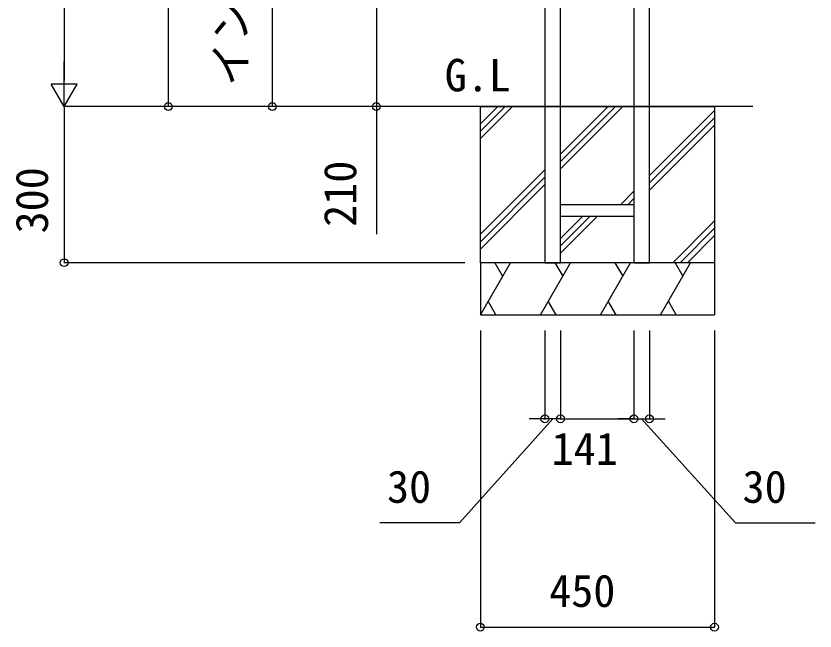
# Model space of a CAD drawing. Units: millimetres, scale not verified. Extents: x -4375 to 4375, y -6498 to 6471.
# Drawn here: x -1479 to 57, y -24 to 1157 of the extents above; entities that cross this region are included whole.
import ezdxf
from ezdxf.enums import TextEntityAlignment as Align

# ---------------------------------------------------------------- set-up
doc = ezdxf.new("R2010")
doc.units = ezdxf.units.MM
doc.header["$LTSCALE"] = 30
for name, color, linetype in [('0-1_USER1', 3, 'Continuous'), ('0-3_YKK_A1', 4, 'Continuous'), ('0-4_YKK_D', 6, 'Continuous')]:
    doc.layers.add(name, color=color, linetype=linetype)
doc.styles.add('ＭＳ ゴシック', font='')
doc.styles.get('ＭＳ ゴシック').set_extended_font_data('MS Gothic')

msp = doc.modelspace()

# ---------------------------------------------------------------- linework, layer by layer
at = {"layer": '0-3_YKK_A1'}
for p, q in [((-462.02, 2583.5), (-462.02, 983.5)), ((-432.02, 983.5), (-432.02, 2583.5)), ((-291.02, 2583.5), (-291.02, 983.5)), ((-261.02, 983.5), (-261.02, 2583.5)), ((-62.5, 983.5), (-672.02, 983.5)), ((-586.02, 950.17), (-552.69, 983.5)), ((-586.02, 936.03), (-538.55, 983.5)), ((-586.02, 921.89), (-524.41, 983.5)), ((-462.02, 983.5), (-462.02, 683.5)), ((-432.02, 892.04), (-340.56, 983.5)), ((-432.02, 877.9), (-326.42, 983.5)), ((-432.02, 863.76), (-312.28, 983.5)), ((-291.02, 983.5), (-291.02, 683.5)), ((-261.02, 850.91), (-136.02, 975.91)), ((-261.02, 836.77), (-136.02, 961.77)), ((-261.02, 822.63), (-136.02, 947.63)), ((-586.02, 738.04), (-462.02, 862.04)), ((-586.02, 723.9), (-462.02, 847.9)), ((-586.02, 709.76), (-462.02, 833.76)), ((-316.93, 795), (-291.02, 820.91)), ((-302.79, 795), (-291.02, 806.77)), ((-291.02, 795), (-432.02, 795)), ((-291.02, 772), (-432.02, 772)), ((-432.02, 729.91), (-389.93, 772)), ((-432.02, 715.77), (-375.79, 772)), ((-432.02, 701.63), (-361.65, 772)), ((-216.3, 683.5), (-136.02, 763.78)), ((-202.16, 683.5), (-136.02, 749.64)), ((-188.01, 683.5), (-136.02, 735.49)), ((-586.02, 583.5), (-528.28, 683.5)), ((-558.28, 683.5), (-543.28, 657.52)), ((-470.55, 583.5), (-412.81, 683.5)), ((-442.81, 683.5), (-427.81, 657.52)), ((-355.08, 583.5), (-297.34, 683.5)), ((-327.34, 683.5), (-312.34, 657.52)), ((-239.61, 583.5), (-181.87, 683.5)), ((-211.87, 683.5), (-196.87, 657.52)), ((-136.02, 683.5), (-136.02, 583.5)), ((-556.02, 583.5), (-571.02, 609.48)), ((-440.55, 583.5), (-455.55, 609.48)), ((-325.08, 583.5), (-340.08, 609.48)), ((-209.61, 583.5), (-224.61, 609.48)), ((-586.02, 583.5), (-136.02, 583.5))]:
    msp.add_line(p, q, dxfattribs=at)
msp.add_lwpolyline([(-586.02, 983.5), (-136.02, 983.5), (-136.02, 683.5), (-586.02, 683.5)], close=True, dxfattribs=at)
for points in [[(-462.02, 683.5), (-432.02, 683.5), (-432.02, 983.5)], [(-291.02, 683.5), (-261.02, 683.5), (-261.02, 983.5)], [(-136.02, 683.5), (-586.02, 683.5), (-586.02, 583.5)]]:
    msp.add_lwpolyline(points, dxfattribs=at)
at = {"layer": '0-4_YKK_D'}
for p, q in [((-1386.02, 2533.5), (-1386.02, 1033.5)), ((-1186.02, 2453.5), (-1186.02, 983.5)), ((-986.02, 2263.5), (-986.02, 983.5)), ((-1386.02, 983.5), (-1386.02, 1070.1)), ((-1386.02, 983.5), (-1411.02, 1026.8)), ((-1361.02, 1026.8), (-1411.02, 1026.8)), ((-1386.02, 983.5), (-1361.02, 1026.8)), ((-616.02, 983.5), (-1387.02, 983.5)), ((-616.02, 983.5), (-1387.02, 983.5)), ((-1386.02, 983.5), (-1386.02, 683.5)), ((-616.02, 983.5), (-1187.02, 983.5)), ((-616.02, 983.5), (-987.02, 983.5)), ((-616.02, 983.5), (-787.02, 983.5)), ((-616.02, 683.5), (-1387.02, 683.5)), ((-586.02, 553.5), (-586.02, -17.5)), ((-462.02, 553.5), (-462.02, 382.5)), ((-432.02, 553.5), (-432.02, 382.5)), ((-432.02, 553.5), (-432.02, 382.5)), ((-291.02, 553.5), (-291.02, 382.5)), ((-291.02, 553.5), (-291.02, 382.5)), ((-261.02, 553.5), (-261.02, 382.5)), ((-136.02, 553.5), (-136.02, -17.5)), ((-462.02, 383.5), (-492.02, 383.5)), ((-432.02, 383.5), (-462.02, 383.5)), ((-432.02, 383.5), (-462.02, 383.5)), ((-432.02, 383.5), (-291.02, 383.5)), ((-432.02, 383.5), (-402.02, 383.5)), ((-291.02, 383.5), (-321.02, 383.5)), ((-291.02, 383.5), (-261.02, 383.5)), ((-291.02, 383.5), (-261.02, 383.5)), ((-261.02, 383.5), (-231.02, 383.5)), ((-586.02, -16.5), (-136.02, -16.5))]:
    msp.add_line(p, q, dxfattribs=at)
for points in [[(-786.02, 1193.5), (-786.02, 983.5), (-786.02, 738.67)], [(-447.02, 383.5), (-626.29, 183.5), (-779.3, 183.5)], [(-276.02, 383.5), (-95.77, 183.5), (57.24, 183.5)]]:
    msp.add_lwpolyline(points, dxfattribs=at)
for centre in [(-1186.02, 983.5), (-986.02, 983.5), (-786.02, 983.5), (-1386.02, 683.5), (-462.02, 383.5), (-432.02, 383.5), (-432.02, 383.5), (-291.02, 383.5), (-291.02, 383.5), (-261.02, 383.5), (-586.02, -16.5), (-136.02, -16.5)]:
    msp.add_circle(centre, 7.5, dxfattribs=at)

# ---------------------------------------------------------------- texts
at = {"layer": '0-1_USER1', "style": 'ＭＳ ゴシック'}
msp.add_text('G.L', height=62.32, dxfattribs=at).set_placement((-654.68, 994.05), align=Align.BOTTOM_LEFT)
at = {"layer": '0-4_YKK_D', "style": 'ＭＳ ゴシック'}
for s, p in [('インターホン中心：1280', (-1016.16, 1022.46)), ('300', (-1398.52, 739.81)), ('210', (-806.02, 752.39))]:
    msp.add_text(s, height=62.32, rotation=90, dxfattribs=at).set_placement(p, align=Align.BOTTOM_LEFT)
for s, p in [('141', (-449.18, 276.5)), ('30', (-765.57, 203.5)), ('30', (-82.05, 203.5)), ('450', (-453.75, 3.5))]:
    msp.add_text(s, height=62.32, dxfattribs=at).set_placement(p, align=Align.BOTTOM_LEFT)

doc.saveas('drawing.dxf')
